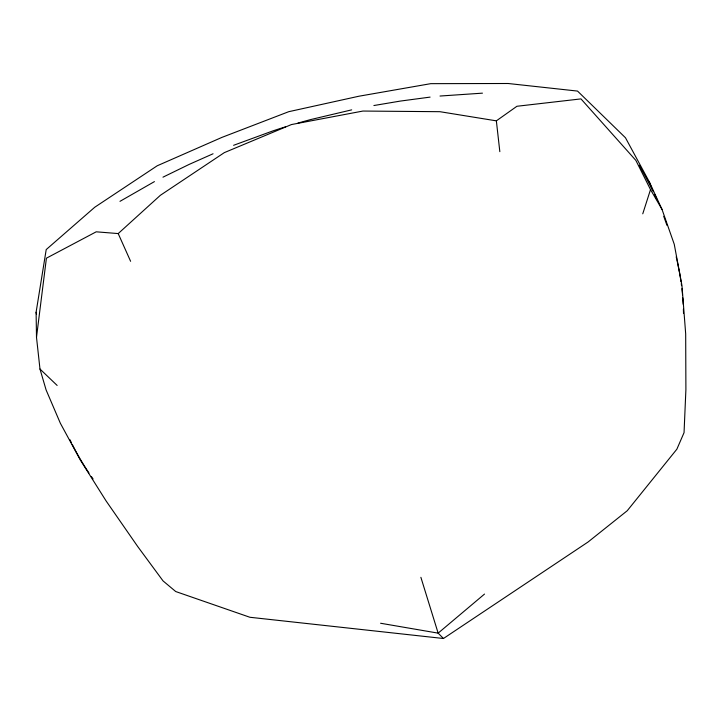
<?xml version="1.0" encoding="UTF-8"?>
<svg xmlns="http://www.w3.org/2000/svg" width="722" height="722" viewBox="0 0 722 722"><rect width="100%" height="100%" fill="white"/><g stroke="black" fill="none" stroke-linecap="round" stroke-linejoin="round"><path stroke-width="1.08" d="M36.497 337.291L46.416 258.187L96.206 231.816L118.209 233.576L160.383 195.292L224.334 152.622L291.444 124.554L362.922 111.053L439.906 111.693L496.357 120.845L516.934 106.269L580.975 98.896L635.874 160.41L650.513 189.597L662.029 209.425L674.249 244.253L681.956 285.524L685.683 333.862L685.9 389.636L684.05 432.631L676.875 449.174L627.228 510.743L588.051 542.014L443.452 638.501L249.911 617.274L175.735 591.544L163.046 580.912L137.703 546.518L106.08 500.915L80.313 460.013L60.368 423.282L46.091 389.916L39.981 369.032L36.497 337.291L36.1 312.256L46.208 249.577L94.763 207.232L157.234 165.771L221.934 137.388L288.728 111.693L358.951 96.216L430.745 83.662L508.117 83.499L577.537 91.08L625.469 137.758L649.258 181.763L662.029 209.425M642.76 213.811L650.513 189.597M484.516 594.071L438.146 633.14L380.584 623.248M119.969 201.348L154.436 181.61M162.973 177.17L189.155 164.408L213.062 153.777M233.594 145.303L272.817 130.926A451.918 306.48 -13.5 0 1 285.38 126.882M351.677 109.861L310.586 119.59A451.918 306.48 -13.5 0 0 297.825 123.146M373.888 105.529L400.322 101.08L430.095 97.109M440.014 96.035L482.458 93.156M39.981 369.032L57.146 385.44M443.452 638.501L438.146 633.14L420.881 577.311M91.36 476.511L93.057 478.921M88.986 473.009L87.191 470.32A494.308 359.709 -20.2 0 1 74.709 449.147L72.218 444.301M639.394 165.257L653.428 191.718M69.98 439.734L71.279 442.433M118.209 233.576L130.61 261.301M654.782 194.561L656.948 199.597M649.258 181.763L652.047 189.065M663.726 216.293L666.966 225.354M676.198 256.824L676.713 258.945M676.974 260.01L679.682 273.403A488.171 351.181 -6.3 0 1 680.99 281.616M36.1 312.256L36.533 314.449M496.357 120.845L499.832 151.665M682.777 297.852L683.192 304.305M683.391 309.187L683.508 313.24M681.902 288.665A488.171 351.181 -6.3 0 1 682.525 294.766M681.27 283.629A488.171 351.181 -6.3 0 1 681.532 285.641"/></g></svg>
